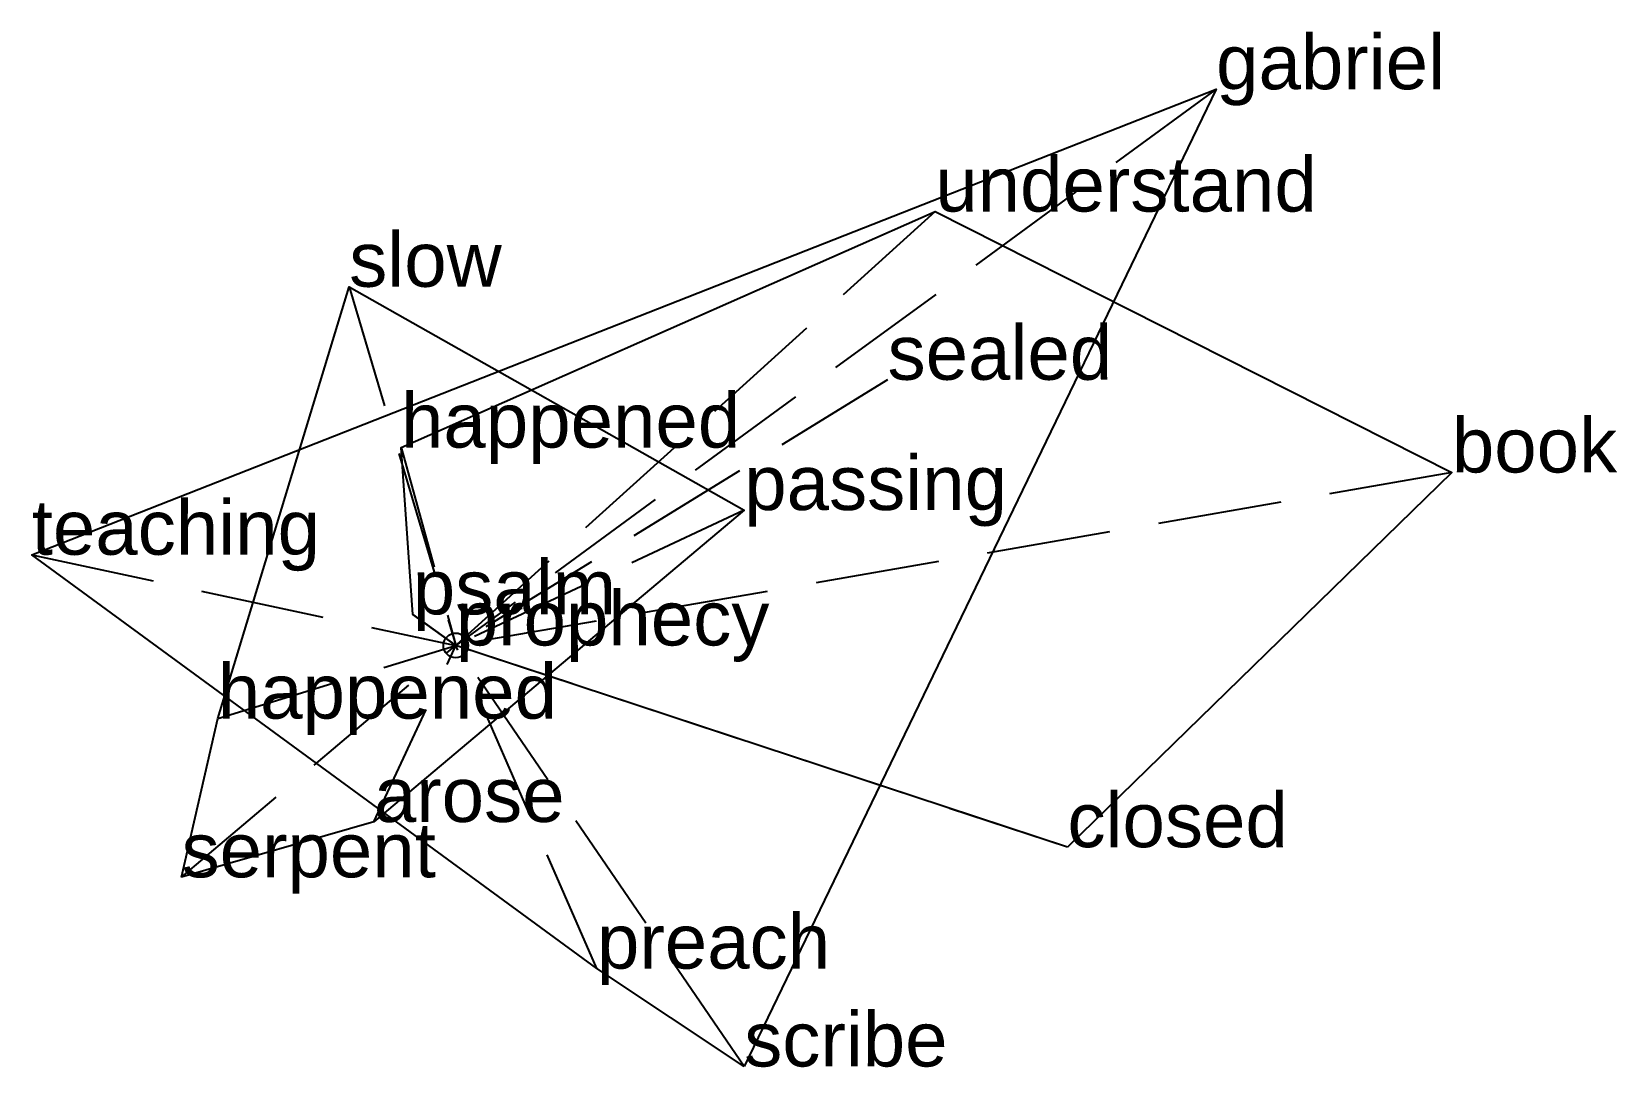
# Model space of a CAD drawing. Extents: x -0.85 to 2.34, y -0.85 to 1.24.
import ezdxf

# ---------------------------------------------------------------- set-up
doc = ezdxf.new("R2010")
doc.units = 0
doc.linetypes.add('DASHED2', pattern=[0.3, 0.25, -0.05])
for name, color, linetype in [('TEXT_nt', 1, 'CONTINUOUS'), ('TEXT_ot', 1, 'CONTINUOUS'), ('TEXT_q', 1, 'CONTINUOUS')]:
    doc.layers.add(name, color=color, linetype=linetype)
doc.styles.get("Standard").update_dxf_attribs({"font": 'arial.ttf'})

# ---------------------------------------------------------------- blocks, each defined once
blk = doc.blocks.new('ot-prophecy')
at = {"layer": 'LINES_ot', "linetype": 'DASHED2'}
for p in [(1.5321, 1.1202), (0.87, 0.5351), (-0.8545, 0.1827), (0, 0), (0.5811, -0.848), (0.2845, -0.6509)]:
    blk.add_line(p, (0, 0), dxfattribs=at)
at = {"layer": 'ORIGIN_ot'}
blk.add_circle((0, 0), 0.025, dxfattribs=at)
at = {"layer": 'TEXT_ot'}
for s, p in [('gabriel', (1.5321, 1.1202)), ('sealed', (0.87, 0.5351)), ('teaching', (-0.8545, 0.1827)), ('prophecy', (0, 0)), ('preach', (0.2845, -0.6509)), ('scribe', (0.5811, -0.848))]:
    blk.add_text(s, height=0.11, dxfattribs=at).set_placement(p)
blk = doc.blocks.new('nt-prophecy')
at = {"layer": 'LINES_nt', "linetype": 'DASHED2'}
for p in [(0.9662, 0.8739), (-0.1104, 0.3985), (2.0071, 0.3484), (-0.0867, 0.0626), (0, 0), (1.2325, -0.4064)]:
    blk.add_line(p, (0, 0), dxfattribs=at)
at = {"layer": 'ORIGIN_nt'}
blk.add_circle((0, 0), 0.025, dxfattribs=at)
at = {"layer": 'TEXT_nt'}
for s, p in [('understand', (0.9662, 0.8739)), ('happened', (-0.1104, 0.3985)), ('book', (2.0071, 0.3484)), ('psalm', (-0.0867, 0.0626)), ('prophecy', (0, 0)), ('closed', (1.2325, -0.4064))]:
    blk.add_text(s, height=0.11, dxfattribs=at).set_placement(p)
blk = doc.blocks.new('q-prophecy')
at = {"layer": 'LINES_q', "linetype": 'DASHED2'}
for p in [(-0.2148, 0.7224), (0.5812, 0.2727), (-0.5526, -0.467), (-0.4797, -0.1474), (-0.1651, -0.3555), (0, 0)]:
    blk.add_line(p, (0, 0), dxfattribs=at)
at = {"layer": 'ORIGIN_q'}
blk.add_circle((0, 0), 0.025, dxfattribs=at)
at = {"layer": 'TEXT_q'}
for s, p in [('slow', (-0.2148, 0.7224)), ('passing', (0.5812, 0.2727)), ('prophecy', (0, 0)), ('happened', (-0.4797, -0.1474)), ('arose', (-0.1651, -0.3555)), ('serpent', (-0.5526, -0.467))]:
    blk.add_text(s, height=0.11, dxfattribs=at).set_placement(p)

msp = doc.modelspace()

# ---------------------------------------------------------------- linework, layer by layer
at = {"layer": 'OUTLINE_nt', "linetype": 'CONTINUOUS'}
msp.add_polyline3d([(1.2325, -0.4064, 0), (0, 0, 0), (-0.0867, 0.0626, 0), (-0.1104, 0.3985, 0), (0.9662, 0.8739, 0), (2.0071, 0.3484, 0), (1.2325, -0.4064, 0)], close=True, dxfattribs=at)
at = {"layer": 'OUTLINE_ot', "linetype": 'CONTINUOUS'}
msp.add_polyline3d([(0.5811, -0.848, 0), (0.2845, -0.6509, 0), (-0.8545, 0.1827, 0), (1.5321, 1.1202, 0), (0.5811, -0.848, 0)], close=True, dxfattribs=at)
at = {"layer": 'OUTLINE_q', "linetype": 'CONTINUOUS'}
msp.add_polyline3d([(-0.5526, -0.467, 0), (-0.4797, -0.1474, 0), (-0.2148, 0.7224, 0), (0.5812, 0.2727, 0), (-0.1651, -0.3555, 0), (-0.5526, -0.467, 0)], close=True, dxfattribs=at)

# ---------------------------------------------------------------- block references
for name in ['ot-prophecy', 'nt-prophecy', 'q-prophecy']:
    msp.add_blockref(name, (0, 0))

doc.saveas('drawing.dxf')
